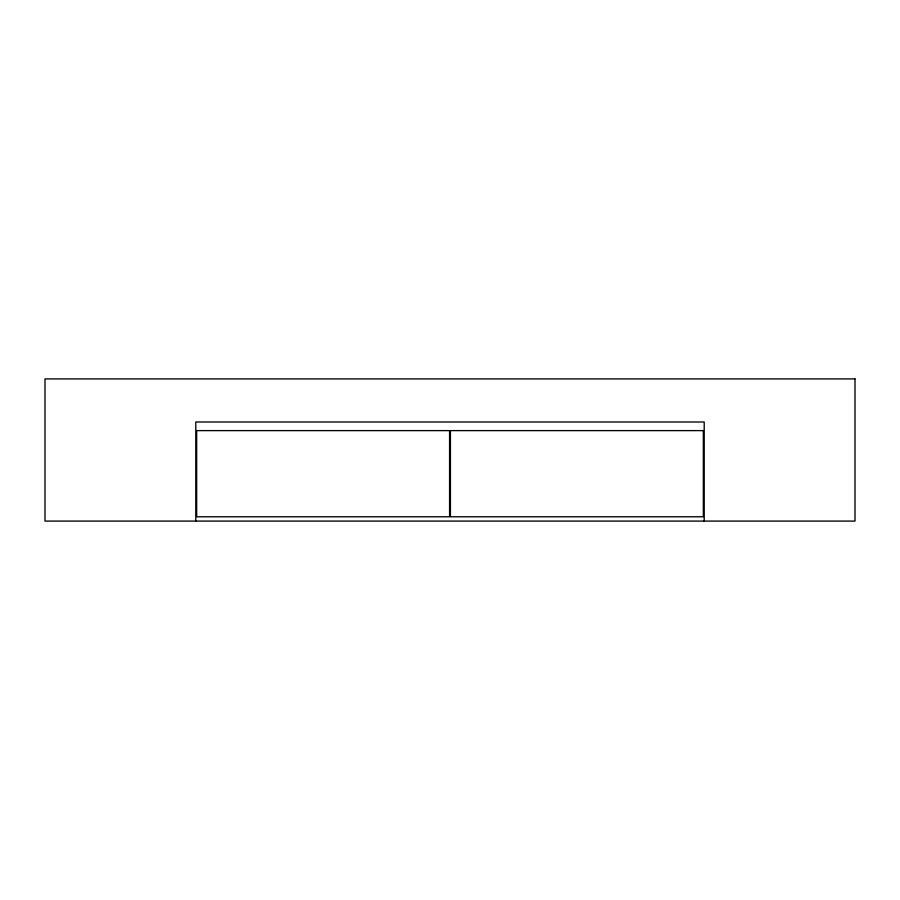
<?xml version="1.0" encoding="UTF-8"?>
<svg xmlns="http://www.w3.org/2000/svg" width="900" height="900" viewBox="0 0 900 900"><rect width="100%" height="100%" fill="white"/><g stroke="black" fill="none" stroke-linecap="round" stroke-linejoin="round"><path stroke-width="1.35" d="M704.205 521.089L704.205 421.999L195.795 421.999L195.795 521.089M855 378.911L45 378.911L45 521.089L855 521.089L855 378.911M449.572 430.616L196.661 430.616L196.661 516.78L449.572 516.78L449.572 430.616M703.339 430.616L450.428 430.616L450.428 516.78L703.339 516.78L703.339 430.616"/></g></svg>
